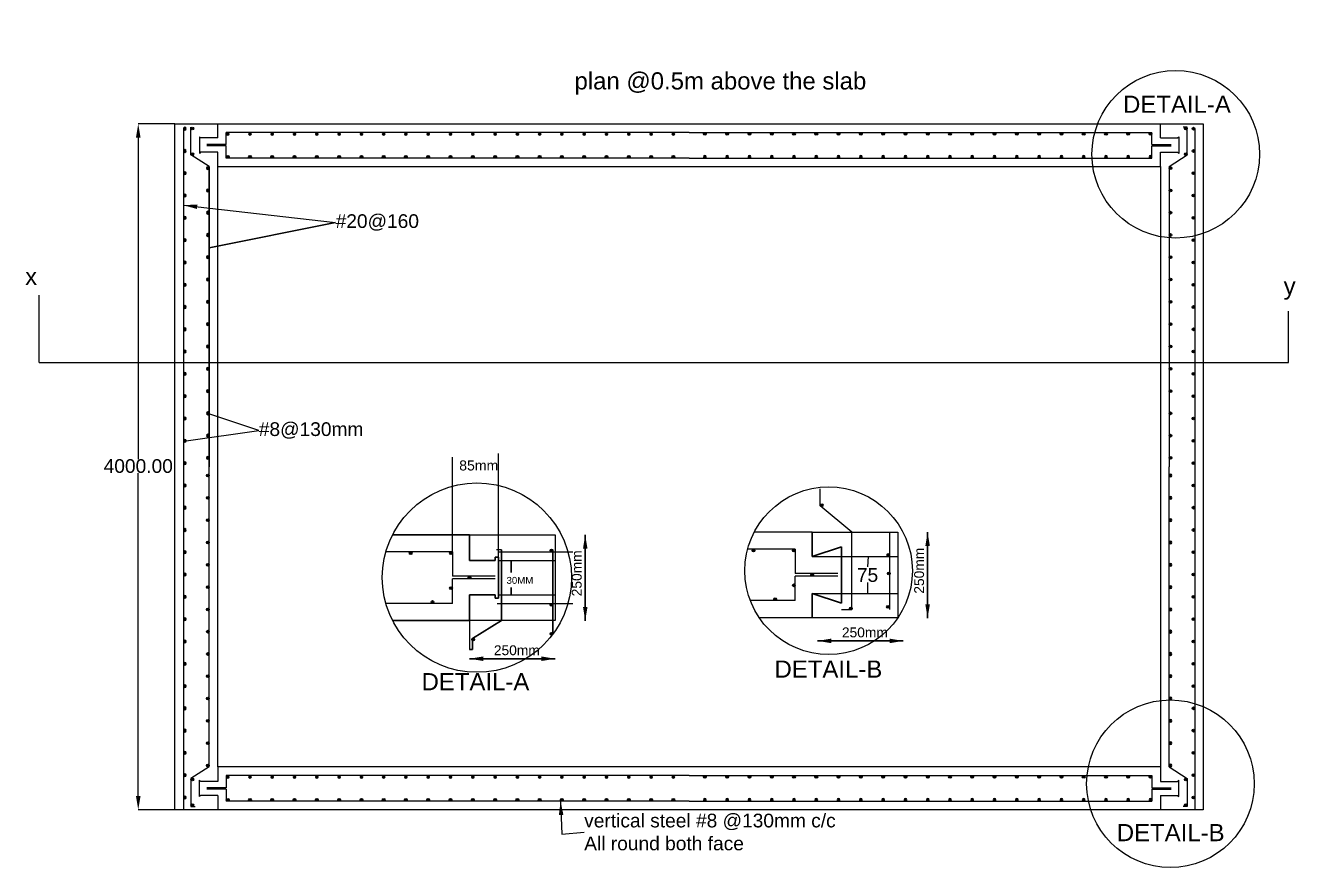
# Model space of a CAD drawing. Header units: inches. Extents: x 1164 to 29923, y 7714 to 23601.
# Drawn here: x 22048 to 29459, y 13780 to 18691 of the extents above; entities that cross this region are included whole.
import ezdxf
from ezdxf import colors
from ezdxf.entities.mleader import LeaderData, LeaderLine
from ezdxf.math import Vec2, Vec3

# ---------------------------------------------------------------- set-up
doc = ezdxf.new("R2010")
doc.units = ezdxf.units.IN
doc.header["$MEASUREMENT"] = 0
doc.styles.get("Standard").update_dxf_attribs({"font": 'arial.ttf'})
doc.dimstyles.get("Standard").update_dxf_attribs({"dimtxt": 40, "dimasz": 40, "dimexe": 0.18, "dimexo": 0.0625, "dimgap": 0.09, "dimtad": 0, "dimtih": 1, "dimtoh": 1, "dimzin": 0, "dimdsep": 46, "dimtxsty": 'Standard', "dimcen": 0.09, "dimadec": 0, "dimazin": 0, "dimtfac": 1, "dimtofl": 0, "dimtmove": 0, "dimatfit": 3, "dimfxl": 1, "dimtolj": 1, "dimtzin": 0, "dimarcsym": 0})

# ---------------------------------------------------------------- blocks, each defined once
blk = doc.blocks.new('*U49')
h = blk.add_hatch(color=256)
h.dxf.hatch_style = 1
h.paths.add_polyline_path([(16, 8, 1), (0, 8, 1)])
blk.add_circle((8, 8), 8)
blk = doc.blocks.new('*U50')
at = {"color": 0, "linetype": 'ByBlock', "lineweight": -2, "transparency": 16777216, "rotation": 180}
for p in [(26020.3, 18067.1), (26150.3, 18067.1), (26280.3, 18067.1), (26410.3, 18067.1), (26540.3, 18067.1), (26670.3, 18067.1), (26800.3, 18067.1), (26930.3, 18067.1), (27060.3, 18067.1), (27190.3, 18067.1), (27320.3, 18067.1), (27450.3, 18067.1), (27580.3, 18067.1), (27710.3, 18067.1), (27840.3, 18067.1), (27970.3, 18067.1), (28100.3, 18067.1), (28230.3, 18067.1), (28360.3, 18067.1), (28490.3, 18067.1), (28620.3, 18067.1)]:
    blk.add_blockref('*U49', p, dxfattribs=at)
blk = doc.blocks.new('*U45')
h = blk.add_hatch(color=256)
h.dxf.hatch_style = 1
h.paths.add_polyline_path([(16, 8, 1), (0, 8, 1)])
blk.add_circle((8, 8), 8)
blk = doc.blocks.new('*U46')
at = {"color": 0, "linetype": 'ByBlock', "lineweight": -2, "transparency": 16777216, "rotation": 180}
for p in [(87995.2, 18102.5), (88125.2, 18102.5), (88255.2, 18102.5), (88385.2, 18102.5), (88515.2, 18102.5), (88645.2, 18102.5), (88775.2, 18102.5), (88905.2, 18102.5), (89035.2, 18102.5), (89165.2, 18102.5), (89295.2, 18102.5), (89425.2, 18102.5), (89555.2, 18102.5), (89685.2, 18102.5), (89815.2, 18102.5), (89945.2, 18102.5), (90075.2, 18102.5), (90205.2, 18102.5), (90335.2, 18102.5), (90465.2, 18102.5), (90595.2, 18102.5)]:
    blk.add_blockref('*U45', p, dxfattribs=at)
blk = doc.blocks.new('*U47')
h = blk.add_hatch(color=256)
h.dxf.hatch_style = 1
h.paths.add_polyline_path([(16, 8, 1), (0, 8, 1)])
blk.add_circle((8, 8), 8)
blk = doc.blocks.new('*U48')
at = {"color": 0, "linetype": 'ByBlock', "lineweight": -2, "transparency": 16777216, "rotation": 180}
for p in [(87995.2, 18102.5), (88125.2, 18102.5), (88255.2, 18102.5), (88385.2, 18102.5), (88515.2, 18102.5), (88645.2, 18102.5), (88775.2, 18102.5), (88905.2, 18102.5), (89035.2, 18102.5), (89165.2, 18102.5), (89295.2, 18102.5), (89425.2, 18102.5), (89555.2, 18102.5), (89685.2, 18102.5), (89815.2, 18102.5), (89945.2, 18102.5), (90075.2, 18102.5), (90205.2, 18102.5), (90335.2, 18102.5), (90465.2, 18102.5), (90595.2, 18102.5)]:
    blk.add_blockref('*U47', p, dxfattribs=at)
blk = doc.blocks.new('*U55')
h = blk.add_hatch(color=256)
h.dxf.hatch_style = 1
h.paths.add_polyline_path([(16, 8, 1), (0, 8, 1)])
blk.add_circle((8, 8), 8)
blk = doc.blocks.new('*U56')
at = {"color": 0, "linetype": 'ByBlock', "lineweight": -2, "transparency": 16777216, "rotation": 180}
for p in [(87995.2, 18102.5), (88125.2, 18102.5), (88255.2, 18102.5), (88385.2, 18102.5), (88515.2, 18102.5), (88645.2, 18102.5), (88775.2, 18102.5), (88905.2, 18102.5), (89035.2, 18102.5), (89165.2, 18102.5), (89295.2, 18102.5), (89425.2, 18102.5), (89555.2, 18102.5), (89685.2, 18102.5), (89815.2, 18102.5), (89945.2, 18102.5), (90075.2, 18102.5), (90205.2, 18102.5), (90335.2, 18102.5), (90465.2, 18102.5), (90595.2, 18102.5)]:
    blk.add_blockref('*U55', p, dxfattribs=at)
blk = doc.blocks.new('*U61')
h = blk.add_hatch(color=256)
h.dxf.hatch_style = 1
h.paths.add_polyline_path([(16, 8, 1), (0, 8, 1)])
blk.add_circle((8, 8), 8)
blk = doc.blocks.new('*U62')
at = {"color": 0, "linetype": 'ByBlock', "lineweight": -2, "transparency": 16777216, "rotation": 180}
for p in [(87995.2, 18102.5), (88125.2, 18102.5), (88255.2, 18102.5), (88385.2, 18102.5), (88515.2, 18102.5), (88645.2, 18102.5), (88775.2, 18102.5), (88905.2, 18102.5), (89035.2, 18102.5), (89165.2, 18102.5), (89295.2, 18102.5), (89425.2, 18102.5), (89555.2, 18102.5), (89685.2, 18102.5), (89815.2, 18102.5), (89945.2, 18102.5), (90075.2, 18102.5), (90205.2, 18102.5), (90335.2, 18102.5), (90465.2, 18102.5), (90595.2, 18102.5)]:
    blk.add_blockref('*U61', p, dxfattribs=at)
blk = doc.blocks.new('*U63')
h = blk.add_hatch(color=256)
h.dxf.hatch_style = 1
h.paths.add_polyline_path([(16, 8, 1), (0, 8, 1)])
blk.add_circle((8, 8), 8)
blk = doc.blocks.new('*U64')
at = {"color": 0, "linetype": 'ByBlock', "lineweight": -2, "transparency": 16777216, "rotation": 180}
for p in [(87995.2, 18102.5), (88125.2, 18102.5), (88255.2, 18102.5), (88385.2, 18102.5), (88515.2, 18102.5), (88645.2, 18102.5), (88775.2, 18102.5), (88905.2, 18102.5), (89035.2, 18102.5), (89165.2, 18102.5), (89295.2, 18102.5), (89425.2, 18102.5), (89555.2, 18102.5), (89685.2, 18102.5), (89815.2, 18102.5), (89945.2, 18102.5), (90075.2, 18102.5), (90205.2, 18102.5), (90335.2, 18102.5), (90465.2, 18102.5), (90595.2, 18102.5)]:
    blk.add_blockref('*U63', p, dxfattribs=at)
blk = doc.blocks.new('*U57')
h = blk.add_hatch(color=256)
h.dxf.hatch_style = 1
h.paths.add_polyline_path([(16, 8, 1), (0, 8, 1)])
blk.add_circle((8, 8), 8)
blk = doc.blocks.new('*U58')
at = {"color": 0, "linetype": 'ByBlock', "lineweight": -2, "transparency": 16777216, "rotation": 180}
for p in [(87995.2, 18102.5), (88125.2, 18102.5), (88255.2, 18102.5), (88385.2, 18102.5), (88515.2, 18102.5), (88645.2, 18102.5), (88775.2, 18102.5), (88905.2, 18102.5), (89035.2, 18102.5), (89165.2, 18102.5), (89295.2, 18102.5), (89425.2, 18102.5), (89555.2, 18102.5), (89685.2, 18102.5), (89815.2, 18102.5), (89945.2, 18102.5), (90075.2, 18102.5), (90205.2, 18102.5), (90335.2, 18102.5), (90465.2, 18102.5), (90595.2, 18102.5)]:
    blk.add_blockref('*U57', p, dxfattribs=at)
blk = doc.blocks.new('*U59')
h = blk.add_hatch(color=256)
h.dxf.hatch_style = 1
h.paths.add_polyline_path([(16, 8, 1), (0, 8, 1)])
blk.add_circle((8, 8), 8)
blk = doc.blocks.new('*U60')
at = {"color": 0, "linetype": 'ByBlock', "lineweight": -2, "transparency": 16777216, "rotation": 180}
for p in [(87995.2, 18102.5), (88125.2, 18102.5), (88255.2, 18102.5), (88385.2, 18102.5), (88515.2, 18102.5), (88645.2, 18102.5), (88775.2, 18102.5), (88905.2, 18102.5), (89035.2, 18102.5), (89165.2, 18102.5), (89295.2, 18102.5), (89425.2, 18102.5), (89555.2, 18102.5), (89685.2, 18102.5), (89815.2, 18102.5), (89945.2, 18102.5), (90075.2, 18102.5), (90205.2, 18102.5), (90335.2, 18102.5), (90465.2, 18102.5), (90595.2, 18102.5)]:
    blk.add_blockref('*U59', p, dxfattribs=at)
blk = doc.blocks.new('*U65')
h = blk.add_hatch(color=256)
h.dxf.hatch_style = 1
h.paths.add_polyline_path([(8.4, 0, 1), (8.4, 16, 1)])
blk.add_circle((8.4, 8), 8)
blk = doc.blocks.new('*U66')
at = {"color": 0, "linetype": 'ByBlock', "lineweight": -2, "transparency": 16777216, "rotation": 270}
for p in [(28720.3, 17867.1), (28720.3, 17737.1), (28720.3, 17607.1), (28720.3, 17477.1), (28720.3, 17347.1), (28720.3, 17217.1), (28720.3, 17087.1), (28720.3, 16957.1), (28720.3, 16827.1), (28720.3, 16697.1), (28720.3, 16567.1), (28720.3, 16437.1), (28720.3, 16307.1), (28720.3, 16177.1)]:
    blk.add_blockref('*U65', p, dxfattribs=at)
blk = doc.blocks.new('*U67')
h = blk.add_hatch(color=256)
h.dxf.hatch_style = 1
h.paths.add_polyline_path([(16.4, 8, 1), (0.4, 8, 1)])
blk.add_circle((8.4, 8), 8)
blk = doc.blocks.new('*U68')
at = {"color": 0, "linetype": 'ByBlock', "lineweight": -2, "transparency": 16777216, "rotation": 270}
for p in [(90695.2, 17902.5), (90695.2, 17772.5), (90695.2, 17642.5), (90695.2, 17512.5), (90695.2, 17382.5), (90695.2, 17252.5), (90695.2, 17122.5), (90695.2, 16992.5), (90695.2, 16862.5), (90695.2, 16732.5), (90695.2, 16602.5), (90695.2, 16472.5), (90695.2, 16342.5), (90695.2, 16212.5)]:
    blk.add_blockref('*U67', p, dxfattribs=at)
blk = doc.blocks.new('*U69')
h = blk.add_hatch(color=256)
h.dxf.hatch_style = 1
h.paths.add_polyline_path([(0, -16, 1), (0, 0, 1)])
blk.add_circle((0, -8), 8)
blk = doc.blocks.new('*U70')
at = {"color": 0, "linetype": 'ByBlock', "lineweight": -2, "transparency": 16777216, "rotation": 270}
for p in [(28870.3, 18088.6), (28870.3, 17958.6), (28870.3, 17828.6), (28870.3, 17698.6), (28870.3, 17568.6), (28870.3, 17438.6), (28870.3, 17308.6), (28870.3, 17178.6), (28870.3, 17048.6), (28870.3, 16918.6), (28870.3, 16788.6), (28870.3, 16658.6), (28870.3, 16528.6), (28870.3, 16398.6), (28870.3, 16268.6), (28870.3, 16138.6), (28870.3, 16008.6), (28870.3, 15878.6), (28870.3, 15748.6), (28870.3, 15618.6), (28870.3, 15488.6), (28870.3, 15358.6), (28870.3, 15228.6), (28870.3, 15098.6), (28870.3, 14968.6), (28870.3, 14838.6), (28870.3, 14708.6), (28870.3, 14578.6), (28870.3, 14448.6), (28870.3, 14318.6), (28870.3, 14188.6)]:
    blk.add_blockref('*U69', p, dxfattribs=at)
blk = doc.blocks.new('*U71')
h = blk.add_hatch(color=256)
h.dxf.hatch_style = 1
h.paths.add_polyline_path([(0.4, 8, 1), (16.4, 8, 1)])
blk.add_circle((8.4, 8), 8)
blk = doc.blocks.new('*U72')
at = {"color": 0, "linetype": 'ByBlock', "lineweight": -2, "transparency": 16777216, "rotation": 270}
for p in [(90695.2, 17902.5), (90695.2, 17772.5), (90695.2, 17642.5), (90695.2, 17512.5), (90695.2, 17382.5), (90695.2, 17252.5), (90695.2, 17122.5), (90695.2, 16992.5), (90695.2, 16862.5), (90695.2, 16732.5), (90695.2, 16602.5), (90695.2, 16472.5), (90695.2, 16342.5), (90695.2, 16212.5)]:
    blk.add_blockref('*U71', p, dxfattribs=at)
blk = doc.blocks.new('*U51')
h = blk.add_hatch(color=256)
h.dxf.hatch_style = 1
h.paths.add_polyline_path([(0.4, 8, 1), (16.4, 8, 1)])
blk.add_circle((8.4, 8), 8)
blk = doc.blocks.new('*U52')
at = {"color": 0, "linetype": 'ByBlock', "lineweight": -2, "transparency": 16777216, "rotation": 270}
for p in [(90695.2, 17902.5), (90695.2, 17772.5), (90695.2, 17642.5), (90695.2, 17512.5), (90695.2, 17382.5), (90695.2, 17252.5), (90695.2, 17122.5), (90695.2, 16992.5), (90695.2, 16862.5), (90695.2, 16732.5), (90695.2, 16602.5), (90695.2, 16472.5), (90695.2, 16342.5), (90695.2, 16212.5)]:
    blk.add_blockref('*U51', p, dxfattribs=at)
blk = doc.blocks.new('*U53')
h = blk.add_hatch(color=256)
h.dxf.hatch_style = 1
h.paths.add_polyline_path([(-8, -8, 1), (8, -8, 1)])
blk.add_circle((0, -8), 8)
blk = doc.blocks.new('*U54')
at = {"color": 0, "linetype": 'ByBlock', "lineweight": -2, "transparency": 16777216, "rotation": 270}
for p in [(90845.2, 18124), (90845.2, 17994), (90845.2, 17864), (90845.2, 17734), (90845.2, 17604), (90845.2, 17474), (90845.2, 17344), (90845.2, 17214), (90845.2, 17084), (90845.2, 16954), (90845.2, 16824), (90845.2, 16694), (90845.2, 16564), (90845.2, 16434), (90845.2, 16304), (90845.2, 16174), (90845.2, 16044), (90845.2, 15914), (90845.2, 15784), (90845.2, 15654), (90845.2, 15524), (90845.2, 15394), (90845.2, 15264), (90845.2, 15134), (90845.2, 15004), (90845.2, 14874), (90845.2, 14744), (90845.2, 14614), (90845.2, 14484), (90845.2, 14354), (90845.2, 14224)]:
    blk.add_blockref('*U53', p, dxfattribs=at)
blk = doc.blocks.new('*D81')
at = {"color": 0, "lineweight": -2, "transparency": 16777216}
for p, q in [((22920.2, 18117.1), (22706.2, 18117.1)), ((22706.5, 18037.1), (22706.5, 16162.1)), ((22706.5, 14197.1), (22706.5, 16080)), ((22920.2, 14117.1), (22706.2, 14117.1))]:
    blk.add_line(p, q, dxfattribs=at)
at = {"color": 0, "transparency": 16777216}
for points in [[(22693.2, 18037.1), (22719.9, 18037.1), (22706.5, 18117.1)], [(22693.2, 14197.1), (22719.9, 14197.1), (22706.5, 14117.1)]]:
    blk.add_solid(points, dxfattribs=at)
at = {"layer": 'Defpoints', "color": 0, "transparency": 16777216}
for p in [(22920.3, 18117.1), (22706.5, 14117.1), (22920.3, 14117.1)]:
    blk.add_point(p, dxfattribs=at)
at = {"color": 0, "transparency": 16777216, "insert": (22706.5, 16121), "char_height": 80, "attachment_point": 5}
blk.add_mtext('\\A1;4000.00', dxfattribs=at)

msp = doc.modelspace()

# ---------------------------------------------------------------- hatches: boundary and pattern name
h = msp.add_hatch(color=256)
h.dxf.hatch_style = 1
h.paths.add_polyline_path([(23013.923, 18089.594, 1), (23029.923, 18089.594, 1)])
h = msp.add_hatch(color=256)
h.dxf.hatch_style = 1
h.paths.add_polyline_path([(28810.659, 18089.594, 1), (28826.659, 18089.594, 1)])
h = msp.add_hatch(color=256)
h.dxf.hatch_style = 1
h.paths.add_polyline_path([(23014.058, 17939.803, 1), (23030.058, 17939.803, 1)])
h = msp.add_hatch(color=256)
h.dxf.hatch_style = 1
h.paths.add_polyline_path([(23155.919, 17993.063, 1), (23147.919, 17993.063, 1)])
h = msp.add_hatch(color=256)
h.dxf.hatch_style = 1
h.paths.add_polyline_path([(28692.663, 17993.063, 1), (28684.663, 17993.063, 1)])
h = msp.add_hatch(color=256)
h.dxf.hatch_style = 1
h.paths.add_polyline_path([(28810.525, 17939.803, 1), (28826.525, 17939.803, 1)])
h = msp.add_hatch(color=256)
h.dxf.hatch_style = 1
h.paths.add_polyline_path([(26701.635, 15892.959, 1), (26685.635, 15892.959, 1)])
h = msp.add_hatch(color=256)
h.dxf.hatch_style = 1
h.paths.add_polyline_path([(25125.127, 15629.562, 1), (25109.127, 15629.562, 1)])
h = msp.add_hatch(color=256)
h.dxf.hatch_style = 1
h.paths.add_polyline_path([(26303.396, 15628.657, 1), (26287.396, 15628.657, 1)])
h = msp.add_hatch(color=256)
h.dxf.hatch_style = 1
h.paths.add_polyline_path([(26538.572, 15628.653, 1), (26522.572, 15628.653, 1)])
h = msp.add_hatch(color=256)
h.dxf.hatch_style = 1
h.paths.add_polyline_path([(24303.833, 15612.825, 1), (24287.833, 15612.825, 1)])
h = msp.add_hatch(color=256)
h.dxf.hatch_style = 1
h.paths.add_polyline_path([(24539.009, 15612.821, 1), (24523.009, 15612.821, 1)])
h = msp.add_hatch(color=256)
h.dxf.hatch_style = 1
h.paths.add_polyline_path([(27089.811, 15602.704, 1), (27073.811, 15602.704, 1)])
h = msp.add_hatch(color=256)
h.dxf.hatch_style = 1
h.paths.add_polyline_path([(26646.488, 15486.653, 1), (26630.488, 15486.653, 1)])
h = msp.add_hatch(color=256)
h.dxf.hatch_style = 1
h.paths.add_polyline_path([(27093.328, 15495.163, 1), (27077.328, 15495.163, 1)])
h = msp.add_hatch(color=256)
h.dxf.hatch_style = 1
h.paths.add_polyline_path([(24538.977, 15409.935, 1), (24522.977, 15409.935, 1)])
h = msp.add_hatch(color=256)
h.dxf.hatch_style = 1
h.paths.add_polyline_path([(24646.925, 15470.821, 1), (24630.925, 15470.821, 1)])
h = msp.add_hatch(color=256)
h.dxf.hatch_style = 1
h.paths.add_polyline_path([(26538.54, 15425.768, 1), (26522.54, 15425.768, 1)])
h = msp.add_hatch(color=256)
h.dxf.hatch_style = 1
h.paths.add_polyline_path([(26430.937, 15344.542, 1), (26414.937, 15344.542, 1)])
h = msp.add_hatch(color=256)
h.dxf.hatch_style = 1
h.paths.add_polyline_path([(24431.373, 15328.71, 1), (24415.373, 15328.71, 1)])
h = msp.add_hatch(color=256)
h.dxf.hatch_style = 1
h.paths.add_polyline_path([(25124.801, 15312.821, 1), (25108.801, 15312.821, 1)])
h = msp.add_hatch(color=256)
h.dxf.hatch_style = 1
h.paths.add_polyline_path([(26872.308, 15290.923, 1), (26856.308, 15290.923, 1)])
h = msp.add_hatch(color=256)
h.dxf.hatch_style = 1
h.paths.add_polyline_path([(27088.584, 15300.046, 1), (27072.584, 15300.046, 1)])
h = msp.add_hatch(color=256)
h.dxf.hatch_style = 1
h.paths.add_polyline_path([(24669.112, 15109.459, 1), (24653.112, 15109.459, 1)])
h = msp.add_hatch(color=256)
h.dxf.hatch_style = 1
h.paths.add_polyline_path([(25125.023, 15143.042, 1), (25109.023, 15143.042, 1)])
h = msp.add_hatch(color=256)
h.dxf.hatch_style = 1
h.paths.add_polyline_path([(23030.058, 14294.426, 1), (23014.058, 14294.426, 1)])
h = msp.add_hatch(color=256)
h.dxf.hatch_style = 1
h.paths.add_polyline_path([(28826.525, 14294.426, 1), (28810.525, 14294.426, 1)])
h = msp.add_hatch(color=256)
h.dxf.hatch_style = 1
h.paths.add_polyline_path([(23155.919, 14241.167, -1), (23147.919, 14241.167, -1)])
h = msp.add_hatch(color=256)
h.dxf.hatch_style = 1
h.paths.add_polyline_path([(28692.663, 14241.167, -1), (28684.663, 14241.167, -1)])
h = msp.add_hatch(color=256)
h.dxf.hatch_style = 1
h.paths.add_polyline_path([(23029.923, 14144.635, 1), (23013.923, 14144.635, 1)])
h = msp.add_hatch(color=256)
h.dxf.hatch_style = 1
h.paths.add_polyline_path([(28826.659, 14144.635, 1), (28810.659, 14144.635, 1)])

# ---------------------------------------------------------------- linework, layer by layer
for p, q in [((22920.291, 18117.115), (28920.291, 18117.115)), ((22920.291, 14117.115), (22920.291, 18117.115)), ((22970.291, 18088.586), (22970.291, 14117.115)), ((23013.923, 17935.3), (23013.923, 18097.594)), ((23170.291, 18034.6), (23170.291, 18117.115)), ((28670.291, 18034.6), (28670.291, 18117.115)), ((28826.659, 18097.594), (28802.172, 18097.594)), ((28826.659, 17935.3), (28826.659, 18097.594)), ((28870.291, 18088.586), (28870.291, 14117.115)), ((28920.291, 18117.115), (28920.291, 14117.115)), ((23063.518, 18040.643), (23063.518, 17944.084)), ((23070.291, 18034.6), (23063.518, 18040.643)), ((23170.291, 18034.6), (23070.291, 18034.6)), ((25920.291, 18067.115), (23220.291, 18067.115)), ((23220.291, 18034.6), (23220.291, 18067.115)), ((23220.291, 17997.063), (23220.291, 18034.6)), ((25920.291, 18067.115), (28620.291, 18067.115)), ((28620.291, 18034.6), (28620.291, 18067.115)), ((28620.291, 17997.063), (28620.291, 18034.6)), ((28670.291, 18034.6), (28770.291, 18034.6)), ((28770.291, 18034.6), (28777.064, 18040.643)), ((28777.064, 18040.643), (28777.064, 17944.084)), ((23120.291, 17867.115), (23013.923, 17935.3)), ((23070.291, 17951.525), (23063.518, 17944.084)), ((23170.291, 17951.525), (23070.291, 17951.525)), ((23220.291, 17997.063), (23107.462, 17997.063)), ((23220.291, 17989.063), (23107.462, 17989.063)), ((23170.291, 17867.115), (23170.291, 17951.525)), ((23220.291, 17951.525), (23220.291, 17989.063)), ((23220.291, 17917.115), (23220.291, 17951.525)), ((28620.291, 17997.063), (28733.121, 17997.063)), ((28620.291, 17951.525), (28620.291, 17989.063)), ((28620.291, 17989.063), (28733.121, 17989.063)), ((28620.291, 17917.115), (28620.291, 17951.525)), ((28670.291, 17867.115), (28670.291, 17951.525)), ((28670.291, 17951.525), (28770.291, 17951.525)), ((28720.291, 17867.115), (28826.659, 17935.3)), ((28770.291, 17951.525), (28777.064, 17944.084)), ((23120.291, 14367.115), (23120.291, 17867.115)), ((23120.291, 17867.115), (23120.291, 16117.115)), ((23170.291, 17867.115), (28670.291, 17867.115)), ((23170.291, 14367.115), (23170.291, 17867.115)), ((25920.291, 17917.115), (23220.291, 17917.115)), ((25920.291, 17917.115), (28620.291, 17917.115)), ((28670.291, 17867.115), (28670.291, 14367.115)), ((28720.291, 17867.115), (28720.291, 16117.115)), ((22129.018, 16724.532), (22129.018, 17117.032)), ((29417.018, 16724.532), (29417.018, 17024.532)), ((22129.018, 16724.532), (29417.018, 16724.532)), ((23409.8, 16328.543), (23112.291, 16428.73)), ((22986.291, 16268.586), (23409.8, 16328.543)), ((24539.009, 15620.821), (24539.009, 16173.595)), ((24809.009, 15580.821), (24809.009, 16194.298)), ((23120.291, 14367.115), (23120.291, 16117.115)), ((28720.291, 14367.115), (28720.291, 16117.115)), ((26685.617, 15889.223), (26685.617, 15988.408)), ((26869.586, 15736.653), (26685.617, 15889.223)), ((24639.009, 15720.821), (24809.009, 15720.821)), ((26638.572, 15736.653), (26300.622, 15736.653)), ((26638.572, 15736.653), (27138.572, 15736.653)), ((26869.586, 15284.911), (26869.586, 15736.653)), ((27089.759, 15736.653), (27089.759, 15284.911)), ((27138.572, 15736.653), (27138.572, 15236.653)), ((26538.572, 15636.653), (26261.887, 15636.653)), ((26538.572, 15636.653), (26538.572, 15494.653)), ((24539.009, 15620.821), (24151.174, 15620.821)), ((24539.009, 15620.821), (24539.009, 15478.821)), ((24809.009, 15632.361), (24797.202, 15632.361)), ((24808.896, 15620.821), (24809.009, 15632.361)), ((24808.896, 15620.821), (25241.763, 15620.821)), ((24824.801, 15632.361), (24809.009, 15632.361)), ((24809.009, 15570.821), (24809.009, 15590.821)), ((24809.009, 15570.821), (25139.009, 15570.821)), ((26638.572, 15594.653), (27138.572, 15594.653)), ((26964.111, 15594.653), (26961.611, 15534.514)), ((26788.572, 15494.653), (26538.572, 15494.653)), ((24789.009, 15478.821), (24539.009, 15478.821)), ((24789.009, 15462.821), (24539.009, 15462.821)), ((24539.009, 15320.821), (24539.009, 15462.821)), ((26788.572, 15478.653), (26538.572, 15478.653)), ((26538.572, 15336.653), (26538.572, 15478.653)), ((26961.611, 15443.014), (26961.611, 15378.653)), ((24809.009, 15370.821), (25139.009, 15370.821)), ((26638.572, 15378.653), (27138.572, 15378.653)), ((24539.009, 15320.821), (24151.174, 15320.821)), ((24800.391, 15320.821), (25241.763, 15320.821)), ((26538.572, 15336.653), (26277.735, 15336.653)), ((26808.572, 15284.911), (26869.586, 15284.911)), ((24639.009, 15220.821), (24639.009, 15050.821)), ((26638.572, 15236.653), (26329.902, 15236.653)), ((27138.572, 15236.653), (26638.572, 15236.653)), ((23120.291, 14367.115), (23013.923, 14298.929)), ((28670.291, 14367.115), (23170.291, 14367.115)), ((23170.291, 14367.115), (23170.291, 14282.704)), ((25920.291, 14317.115), (23220.291, 14317.115)), ((23220.291, 14317.115), (23220.291, 14282.704)), ((25920.291, 14317.115), (28620.291, 14317.115)), ((28620.291, 14317.115), (28620.291, 14282.704)), ((28670.291, 14367.115), (28670.291, 14282.704)), ((28720.291, 14367.115), (28826.659, 14298.929)), ((23013.923, 14298.929), (23013.923, 14136.635)), ((23063.518, 14193.587), (23063.518, 14290.146)), ((23070.291, 14282.704), (23063.518, 14290.146)), ((23170.291, 14282.704), (23070.291, 14282.704)), ((23220.291, 14245.167), (23107.462, 14245.167)), ((23220.291, 14237.167), (23107.462, 14237.167)), ((23220.291, 14282.704), (23220.291, 14245.167)), ((23220.291, 14237.167), (23220.291, 14199.629)), ((28620.291, 14282.704), (28620.291, 14245.167)), ((28620.291, 14245.167), (28733.121, 14245.167)), ((28620.291, 14237.167), (28620.291, 14199.629)), ((28620.291, 14237.167), (28733.121, 14237.167)), ((28670.291, 14282.704), (28770.291, 14282.704)), ((28770.291, 14282.704), (28777.064, 14290.146)), ((28777.064, 14193.587), (28777.064, 14290.146)), ((28826.659, 14298.929), (28826.659, 14136.635)), ((23070.291, 14199.629), (23063.518, 14193.587)), ((23170.291, 14199.629), (23070.291, 14199.629)), ((23170.291, 14199.629), (23170.291, 14117.115)), ((23220.291, 14199.629), (23220.291, 14167.115)), ((25920.291, 14167.115), (23220.291, 14167.115)), ((25920.291, 14167.115), (28620.291, 14167.115)), ((28620.291, 14199.629), (28620.291, 14167.115)), ((28670.291, 14199.629), (28670.291, 14117.115)), ((28670.291, 14199.629), (28770.291, 14199.629)), ((28770.291, 14199.629), (28777.064, 14193.587)), ((28920.291, 14117.115), (22920.291, 14117.115)), ((23013.923, 14136.635), (23038.41, 14136.635)), ((28826.659, 14136.635), (28802.172, 14136.635))]:
    msp.add_line(p, q)
at = {"lineweight": 30}
for p, q in [((24639.009, 15720.821), (24190.257, 15720.821)), ((24639.009, 15720.821), (24639.009, 15570.821)), ((26638.572, 15736.653), (26638.572, 15594.653)), ((26808.572, 15650.653), (26638.572, 15594.653)), ((26808.572, 15322.653), (26808.572, 15650.653)), ((24639.009, 15570.821), (24789.009, 15570.821)), ((24809.009, 15590.821), (24789.009, 15590.821)), ((24789.009, 15590.821), (24789.009, 15570.821)), ((24809.009, 15590.821), (24809.009, 15350.821)), ((24824.801, 15220.821), (24824.801, 15632.361)), ((24883.018, 15501.032), (24883.018, 15570.821)), ((25124.801, 15220.821), (25124.801, 15632.361)), ((24639.009, 15370.821), (24789.009, 15370.821)), ((24639.009, 15220.821), (24639.009, 15370.821)), ((24789.009, 15350.821), (24789.009, 15370.821)), ((24809.009, 15350.821), (24789.009, 15350.821)), ((24883.018, 15412.532), (24883.018, 15370.821)), ((26638.572, 15236.653), (26638.572, 15378.653)), ((26808.572, 15322.653), (26638.572, 15378.653)), ((24639.009, 15220.821), (24190.257, 15220.821)), ((24656.701, 15116.132), (24824.801, 15220.821)), ((25124.801, 15220.821), (25124.461, 15140.098)), ((24639.009, 15050.821), (24656.701, 15050.821)), ((24656.701, 15050.821), (24656.701, 15116.132))]:
    msp.add_line(p, q, dxfattribs=at)
msp.add_lwpolyline([(24639.009, 15570.821), (24639.009, 15720.821), (25139.009, 15720.821), (25139.009, 15220.821), (24639.009, 15220.821), (24639.009, 15370.821)])
for centre, radius in [((28759.018, 17939.302), 488.729), ((23021.923, 18089.594), 8), ((28818.659, 18089.594), 8), ((23022.058, 17939.803), 8), ((23151.919, 17993.063), 4), ((28688.663, 17993.063), 4), ((28818.525, 17939.803), 8), ((24682.449, 15470.821), 552.044), ((26734.237, 15511.188), 488.729), ((26693.635, 15892.959), 8), ((25117.127, 15629.562), 8), ((26295.396, 15628.657), 8), ((26530.572, 15628.653), 8), ((24295.833, 15612.825), 8), ((24531.009, 15612.821), 8), ((27081.811, 15602.704), 8), ((26638.488, 15486.653), 8), ((27085.328, 15495.163), 8), ((24530.977, 15409.935), 8), ((24638.925, 15470.821), 8), ((26530.54, 15425.768), 8), ((26422.937, 15344.542), 8), ((24423.373, 15328.71), 8), ((25116.801, 15312.821), 8), ((26864.308, 15290.923), 8), ((27080.584, 15300.046), 8), ((24661.112, 15109.459), 8), ((25117.023, 15143.042), 8), ((28728.291, 14268.77), 488.729), ((23022.058, 14294.426), 8), ((28818.525, 14294.426), 8), ((23151.919, 14241.167), 4), ((28688.663, 14241.167), 4), ((23021.923, 14144.635), 8), ((28818.659, 14144.635), 8)]:
    msp.add_circle(centre, radius)

# ---------------------------------------------------------------- block references
at = {"xscale": -1}
for name, p in [('*U54', (113815.498, -35.411)), ('*U48', (113815.498, -35.411)), ('*U72', (113815.498, -35.411)), ('*U60', (113815.498, -3785.411))]:
    msp.add_blockref(name, p, dxfattribs=at)
for name, p in [('*U70', (0, 0)), ('*U50', (0, 0)), ('*U66', (0, 0)), ('*U64', (-61974.916, -3785.411))]:
    msp.add_blockref(name, p)
at = {"rotation": 180}
for name, p in [('*U56', (113815.498, 36019.64)), ('*U52', (113815.498, 32269.64)), ('*U58', (113815.498, 32269.64))]:
    msp.add_blockref(name, p, dxfattribs=at)
at = {"xscale": -1, "rotation": 180}
for name, p in [('*U46', (-61974.916, 36019.64)), ('*U68', (-61974.916, 32269.64)), ('*U62', (-61974.916, 32269.64))]:
    msp.add_blockref(name, p, dxfattribs=at)

# ---------------------------------------------------------------- texts
at = {"attachment_point": 1}
for s, width, gutter_width, insert, char_height in [('plan @0.5m above the slab', 4155.5, 1, (25251.518, 18417.273), 100), ('DETAIL-A', 700, 1, (28452.018, 18281.032), 100), ('x', 312.5, 1, (22046.518, 17277.032), 100), ('y', 362.5, 1, (29389.018, 17220.931), 100), ('85mm', 121.01725, 0.587, (24578.928, 16154.276), 58.7464), ('75', 104.5, 1, (26899.111, 15526.014), 80), ('250mm', 129.89725, 0.575, (26811.722, 15180.108), 57.5214), ('250mm', 129.89725, 0.575, (24781.129, 15076.125), 57.5214), ('DETAIL-B', 700, 1, (26418.611, 14987.514), 100), ('DETAIL-B', 700, 1, (28415.518, 14034.032), 100)]:
    msp.add_mtext_dynamic_manual_height_columns(s, width=width, gutter_width=gutter_width, heights=[0], dxfattribs=dict(at, insert=insert, char_height=char_height))
at = {"char_height": 80, "attachment_point": 4}
for s, insert in [('#20@160', (23858.018, 17541.532)), ('#8@130mm', (23409.8, 16328.543)), ('vertical steel #8 @130mm c/c\\PAll round both face', (25308.198, 13987.032))]:
    msp.add_mtext(s, dxfattribs=dict(at, insert=insert))
at = {"char_height": 57.5214, "attachment_point": 1, "rotation": 90}
for insert in [(27233.373, 15377.117), (25235.904, 15361.848)]:
    msp.add_mtext_dynamic_manual_height_columns('250mm', width=129.89725, gutter_width=0.575, heights=[0], dxfattribs=dict(at, insert=insert))
at = {"lineweight": 30, "attachment_point": 1}
for s, width, gutter_width, insert, char_height in [('30MM', 54, 0.403, (24855.018, 15475.027), 40.2985), ('DETAIL-A', 778.79271, 1, (24359.428, 14913.949), 100)]:
    msp.add_mtext_dynamic_manual_height_columns(s, width=width, gutter_width=gutter_width, heights=[0], dxfattribs=dict(at, insert=insert, char_height=char_height))

# ---------------------------------------------------------------- dimensions: what is measured, and where the dimension line sits
dim = msp.add_linear_dim(base=(22706.518, 14117.115), p1=(22920.291, 18117.115), p2=(22920.291, 14117.115), angle=90, dimstyle='Standard', override={"dimscale": 2})
dim.commit()
dim.dimension.update_dxf_attribs({"geometry": '*D81', "text_midpoint": (22706.518, 16121.032), "dimtype": 160})

# ---------------------------------------------------------------- leaders
at = {"annotation_type": 0, "has_hookline": 1, "hookline_direction": 0}
for points, text_width in [([(22970.291, 17642.532), (23857.838, 17541.532), (23120.291, 17394.532), (23857.838, 17541.532)], 479.891), ([(25170.291, 14167.115), (25178.291, 13974.032), (25308.018, 13987.032)], 1465.048)]:
    msp.add_leader(points, dimstyle='Standard', override={"dimscale": 2}, dxfattribs=dict(at, text_width=text_width))
for points in [[(25314.235, 15219.728), (25314.235, 15719.728)], [(25314.235, 15719.728), (25314.235, 15219.716)], [(27311.704, 15234.997), (27311.704, 15734.997)], [(27311.704, 15734.997), (27311.704, 15234.986)], [(27169.602, 15101.777), (26669.59, 15101.777)], [(26669.602, 15101.777), (27169.602, 15101.777)], [(25139.009, 14997.794), (24638.997, 14997.794)], [(24639.009, 14997.794), (25139.009, 14997.794)]]:
    msp.add_leader(points, dimstyle='Standard', override={"dimscale": 2})
ml = msp.add_multileader_mtext('Standard')
ml.set_content('10# @300mm Both faces and Both ways', color=256)
ml.set_leader_properties()
ml.build(insert=Vec2(0, 0))
ml.multileader.update_dxf_attribs({"dogleg_length": 0.36, "arrow_head_size": 100})
ctx = ml.context
ctx.base_point, ctx.char_height, ctx.arrow_head_size, ctx.landing_gap_size, ctx.plane_origin = Vec3(23794.864, 19075.743), 100, 100, 0.09, Vec3(26723.297, 19572.002)
ctx.text_align_type = 2
notes = []
notes.append((ctx, [(0, (1, 1, 0), (26308.432, 19075.743), (-1, 0), 0.36, [(0, [(26723.297, 19572.002)], 0, [])])]))
ctx.mtext.insert, ctx.mtext.alignment, ctx.mtext.flow_direction = Vec3(26307.982, 19140.443), 3, 5
for ctx, leaders in notes:
    for number, flags, end, landing, length, lines in leaders:
        leader = LeaderData()
        leader.index, (leader.has_last_leader_line, leader.has_dogleg_vector, leader.attachment_direction) = number, flags
        leader.last_leader_point, leader.dogleg_vector, leader.dogleg_length = Vec3(end), Vec3(landing), length
        for number, points, colour, breaks in lines:
            line = LeaderLine()
            line.index, line.vertices, line.color, line.breaks = number, Vec3.list(points), colors.encode_raw_color(colour), breaks
            leader.lines.append(line)
        ctx.leaders.append(leader)

doc.saveas('drawing.dxf')
